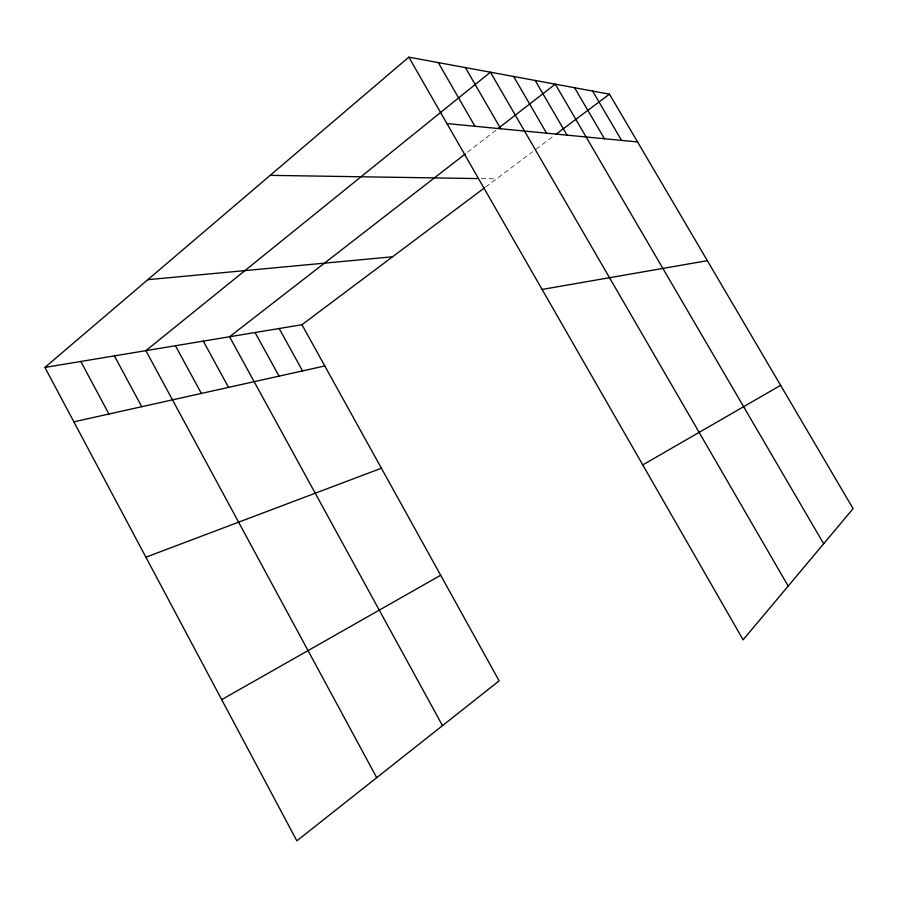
<?xml version="1.0" encoding="UTF-8"?>
<svg xmlns="http://www.w3.org/2000/svg" width="898" height="898" viewBox="0 0 898 898"><rect width="100%" height="100%" fill="white"/><g stroke="black" fill="none" stroke-linecap="round" stroke-linejoin="round"><path stroke-width="0.67" stroke-dasharray="4.49 3.37" d="M467.488 152.233L495.853 130.244M485.605 187.031L532.727 151.695M536.05 149.203L553.752 135.924M481.238 178.623L496.493 178.859"/><path stroke-width="1.35" d="M44.9 367.428L301.952 324.728L499.131 680.841L296.845 840.842L44.9 367.428L408.826 57.158L609.473 94.155L853.1 508.65L743.106 639.825L408.826 57.158M465.276 153.951L229.551 336.75L442.501 725.629M498.031 128.549L555.267 84.154L823.668 543.761M301.952 324.728L484.505 187.85M555.963 134.273L609.473 94.155M642.755 464.917L780.62 385.343M221.694 699.632L440.682 575.259M145.891 557.198L381.403 468.217M73.849 421.824L324.784 365.957M542.089 289.448L707.355 260.678M147.8 279.693L392.561 256.783M270.186 175.357L477.074 178.567M446.923 123.576L637.558 141.94M592.601 91.035L621.551 140.391M574.574 87.712L604.444 138.741M535.186 80.461L567.053 135.149M513.634 76.476L546.579 133.173M788.186 586.068L490.431 72.199L145.88 350.658L376.722 777.657M465.389 67.586L500.725 128.751M438.269 62.591L474.941 126.27M279.166 328.511L302.559 370.908M255.066 332.518L279.053 376.139M203.296 341.117L228.541 387.386M175.458 345.741L201.365 393.436M114.394 355.889L141.738 406.715M80.809 361.467L108.927 414.012"/></g></svg>
